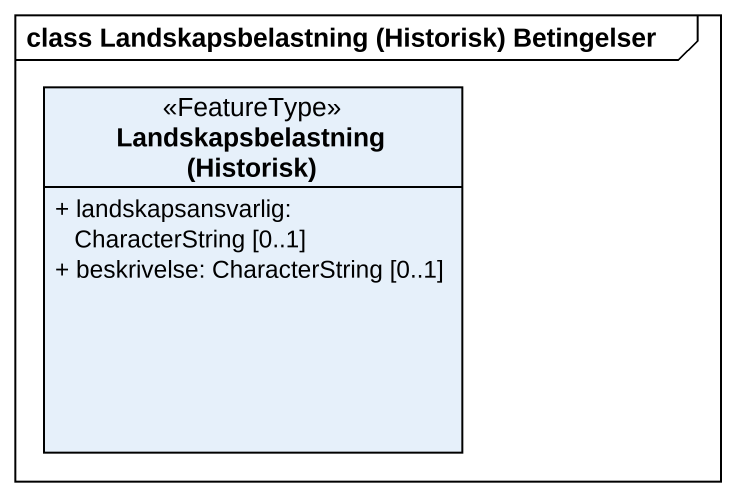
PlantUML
@startuml
mainframe class Landskapsbelastning (Historisk) Betingelser
hide circle
hide empty members
skinparam classAttributeIconSize 0
class "Landskapsbelastning (Historisk)" as Landskapsbelastning <<FeatureType>> {
  + landskapsansvarlig: CharacterString [0..1]
  + beskrivelse: CharacterString [0..1]
}
@enduml
